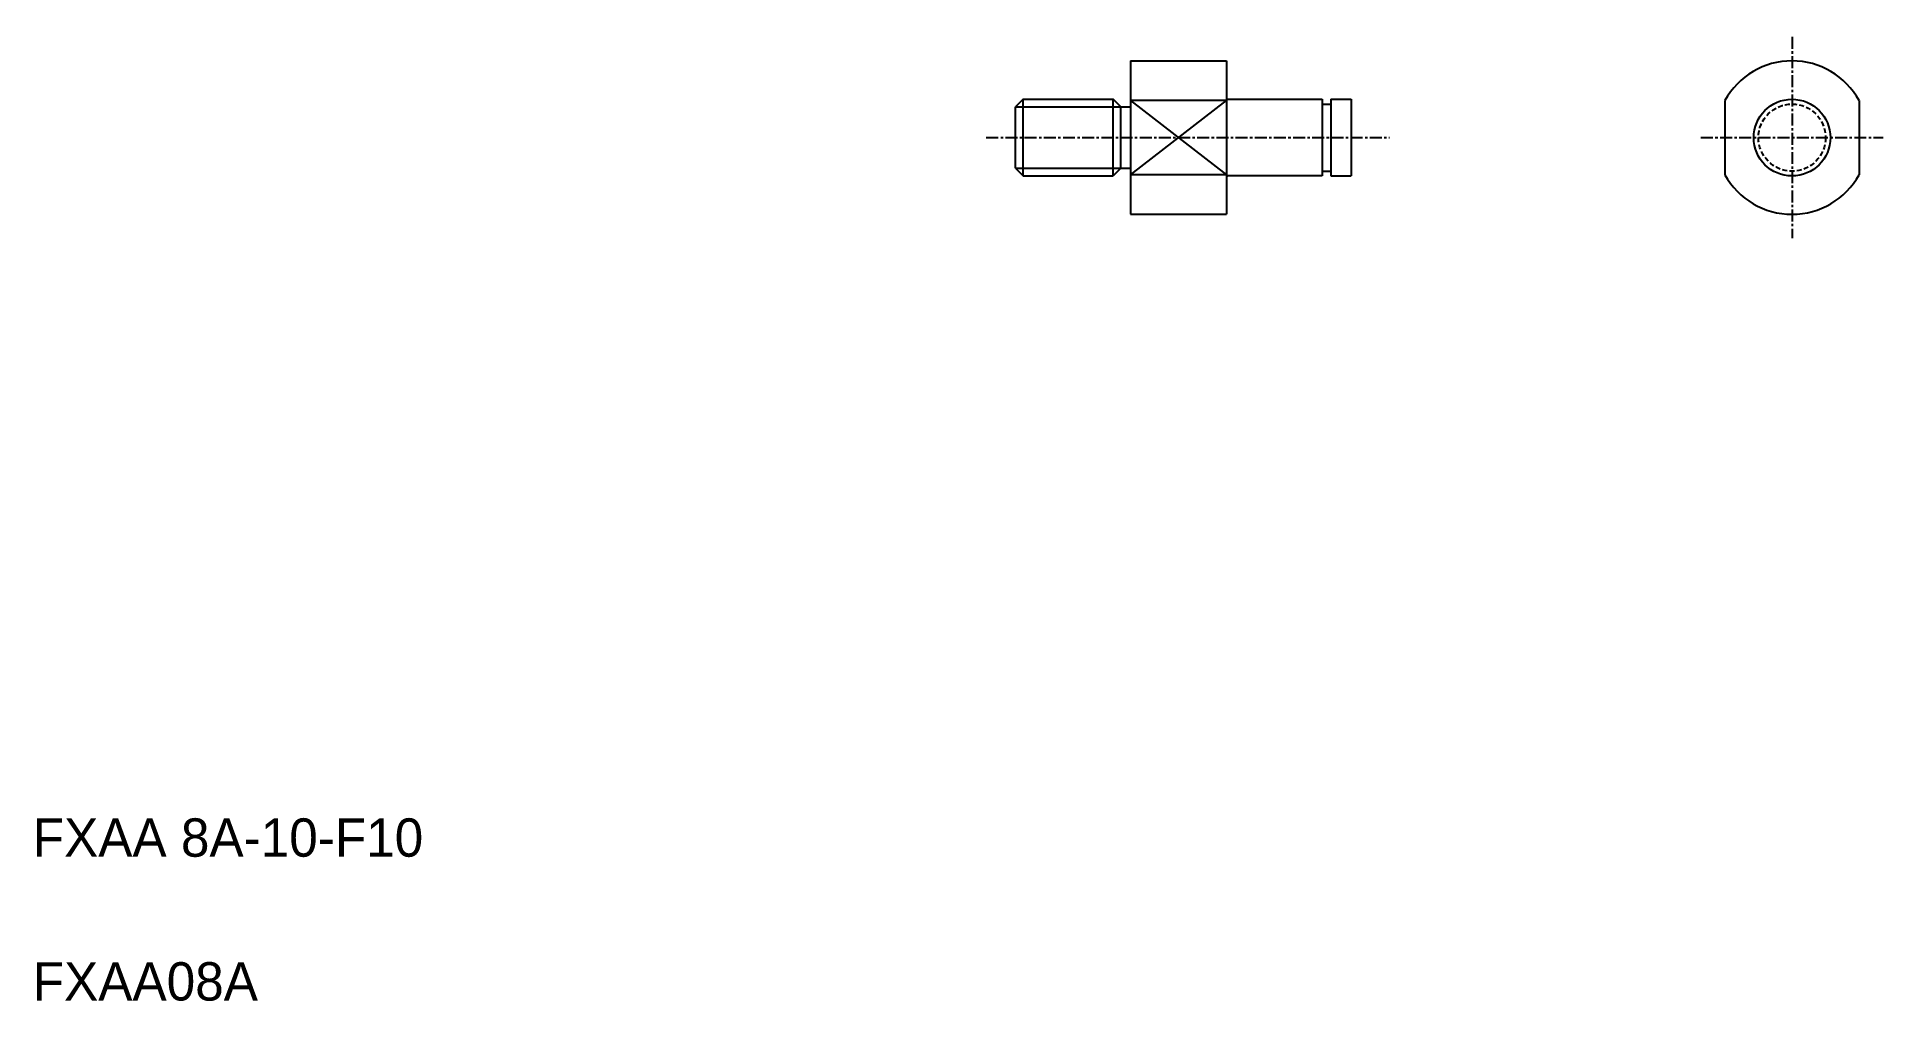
# Model space of a CAD drawing. Extents: x -23 to 169, y 124 to 224.
import ezdxf

# ---------------------------------------------------------------- set-up
doc = ezdxf.new("R2010")
doc.units = 0
doc.linetypes.add('CENTER', pattern=[2, 1.25, -0.25, 0.25, -0.25])
doc.linetypes.add('DASHED', pattern=[0.75, 0.5, -0.25])
doc.layers.get('0').update_dxf_attribs({"linetype": 'CONTINUOUS'})
doc.layers.add('CENTER', color=1, linetype='CENTER')

msp = doc.modelspace()

# ---------------------------------------------------------------- linework, layer by layer
at = {"color": 7, "linetype": 'CONTINUOUS'}
for p, q in [((90.58, 221.92), (90.58, 205.92)), ((90.58, 221.92), (100.58, 221.92)), ((100.58, 221.92), (100.58, 205.92)), ((79.38, 217.92), (78.58, 217.12)), ((79.38, 217.92), (88.78, 217.92)), ((79.38, 209.92), (79.38, 217.92)), ((88.78, 209.92), (88.78, 217.92)), ((89.58, 217.12), (88.78, 217.92)), ((100.58, 217.79), (90.58, 217.79)), ((100.78, 217.92), (110.58, 217.92)), ((103.23, 217.92), (103.23, 217.92)), ((105.68, 217.92), (105.68, 217.92)), ((110.58, 217.92), (110.58, 209.92)), ((111.48, 217.92), (111.48, 209.92)), ((111.48, 217.92), (113.58, 217.92)), ((113.58, 217.92), (113.58, 209.92)), ((152.58, 217.79), (152.58, 210.05)), ((166.58, 217.79), (166.58, 210.05)), ((78.58, 210.72), (78.58, 217.12)), ((89.58, 210.72), (89.58, 217.12)), ((89.58, 217.12), (90.58, 217.12)), ((110.58, 217.42), (111.48, 217.42)), ((78.58, 210.72), (79.38, 209.92)), ((79.38, 209.92), (88.78, 209.92)), ((89.58, 210.72), (88.78, 209.92)), ((89.58, 210.72), (90.58, 210.72)), ((100.58, 210.05), (90.58, 210.05)), ((110.58, 209.92), (100.78, 209.92)), ((110.58, 210.42), (111.48, 210.42)), ((111.48, 209.92), (113.58, 209.92)), ((90.58, 205.92), (100.58, 205.92))]:
    msp.add_line(p, q, dxfattribs=at)
at = {"color": 3, "linetype": 'CONTINUOUS'}
for p, q in [((90.58, 210.05), (100.58, 217.79)), ((90.58, 217.79), (100.58, 210.05)), ((78.58, 217.12), (89.58, 217.12)), ((78.58, 210.72), (89.58, 210.72))]:
    msp.add_line(p, q, dxfattribs=at)
at = {"color": 7, "linetype": 'CONTINUOUS'}
msp.add_circle((159.58, 213.92), 4, dxfattribs=at)
at = {"color": 3, "linetype": 'DASHED'}
msp.add_circle((159.58, 213.92), 3.5, dxfattribs=at)
at = {"color": 7, "linetype": 'CONTINUOUS'}
for centre, radius, start, end in [((159.58, 213.92), 8, 28.955, 151.045), ((100.78, 218.12), 0.2, 180, 270), ((100.78, 209.72), 0.2, 90, 180), ((159.58, 213.92), 8, 208.955, 331.045)]:
    msp.add_arc(centre, radius, start, end, dxfattribs=at)
at = {"layer": 'CENTER', "color": 1, "linetype": 'CENTER'}
for p, q in [((159.58, 224.42), (159.58, 203.42)), ((75.54, 213.92), (117.61, 213.92)), ((150.08, 213.92), (169.08, 213.92))]:
    msp.add_line(p, q, dxfattribs=at)

# ---------------------------------------------------------------- texts
at = {"color": 7, "linetype": 'CONTINUOUS'}
for s, p in [('FXAA 8A-10-F10', (-23.92, 138.92)), ('FXAA08A', (-23.92, 123.92))]:
    msp.add_text(s, height=4, dxfattribs=at).set_placement(p)

doc.saveas('drawing.dxf')
